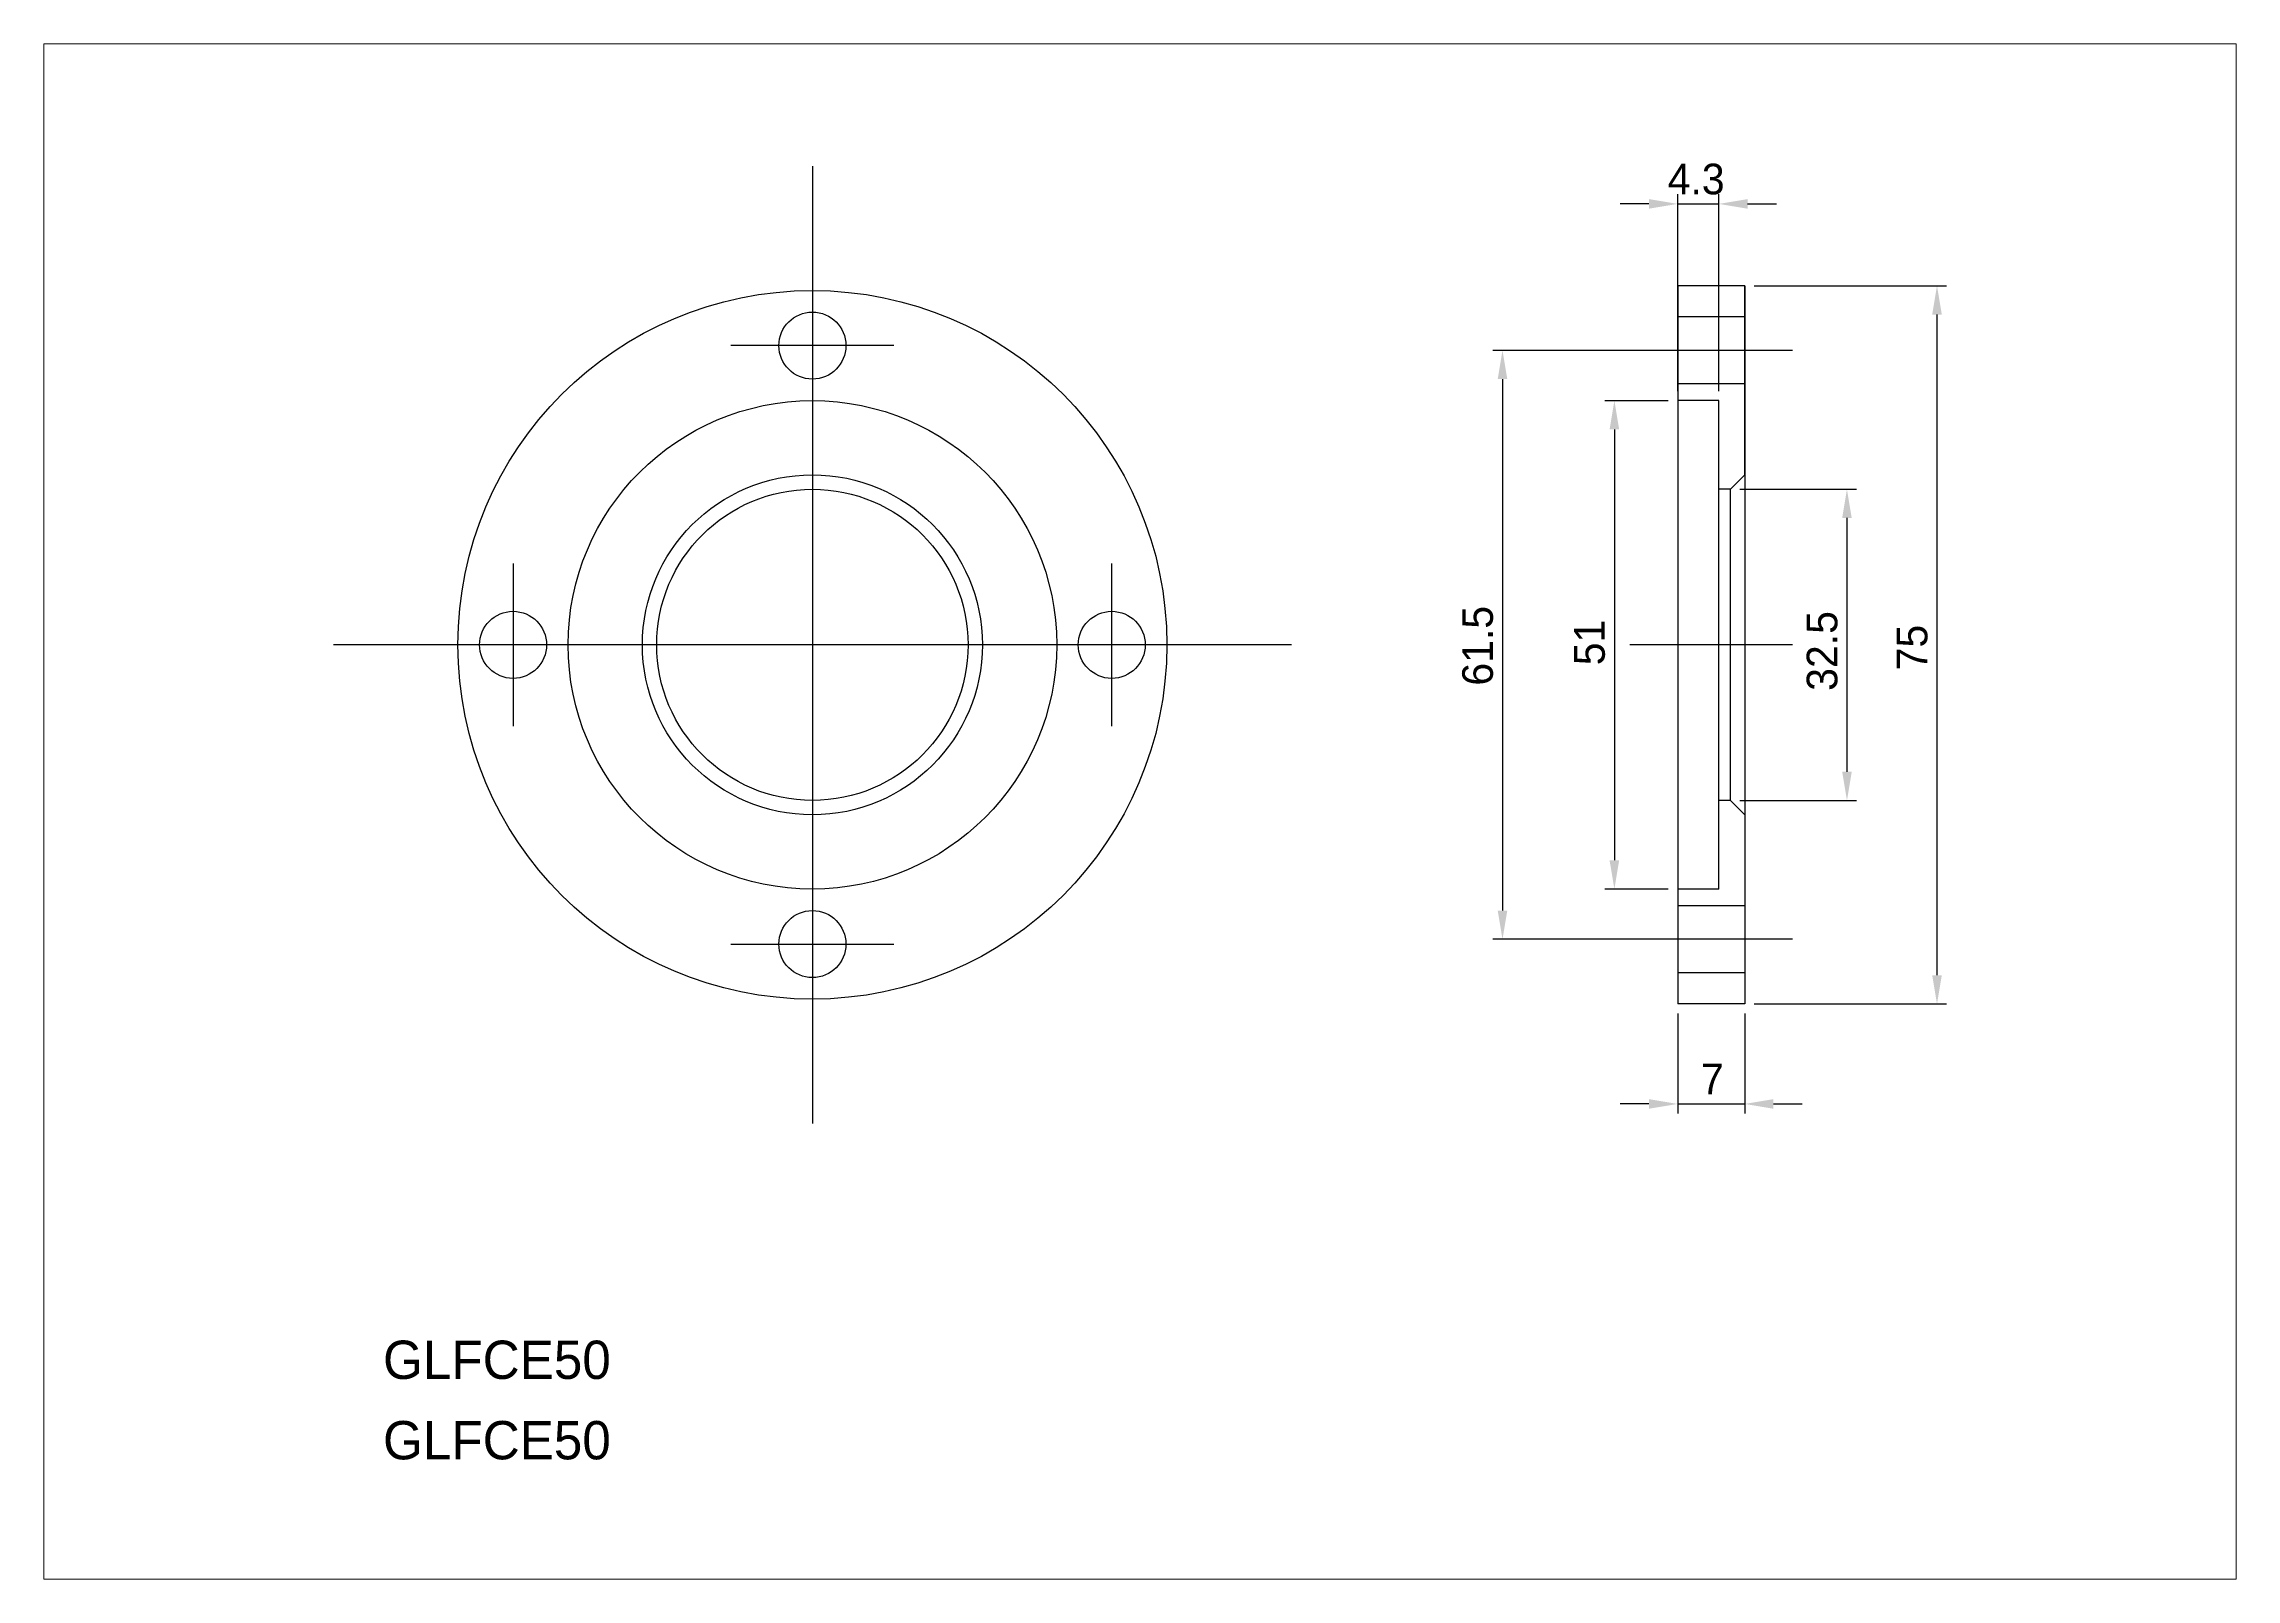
# Paper-space layout 'レイアウト1' of a CAD drawing. Extents: x 1.14 to 10.3, y 0.8 to 7.21.
# The model-space entities are those that its viewports show. They can reach past a viewport. Long polylines and large blocks are cut down to what shows.
import ezdxf

# ---------------------------------------------------------------- set-up
doc = ezdxf.new("R2010")
doc.units = 0
doc.header["$MEASUREMENT"] = 0
doc.linetypes.add('CENTER', pattern=[2, 1.25, -0.25, 0.25, -0.25])
doc.linetypes.add('DASHED', pattern=[0.75, 0.5, -0.25])
doc.layers.get('0').update_dxf_attribs({"linetype": 'CONTINUOUS'})
doc.layers.get('DEFPOINTS').update_dxf_attribs({"linetype": 'CONTINUOUS'})
doc.layers.add('CENTER', color=1, linetype='CONTINUOUS')
doc.layers.add('SIZE', color=7, linetype='CONTINUOUS')
doc.dimstyles.get("Standard").update_dxf_attribs({"dimtxt": 0.18, "dimasz": 0.18, "dimexe": 0.18, "dimexo": 0.0625, "dimgap": 0.09, "dimtad": 0, "dimtih": 1, "dimtoh": 1, "dimdec": 4, "dimzin": 0, "dimdsep": 46, "dimtxsty": 'STANDARD', "dimcen": 0.09, "dimadec": 0, "dimazin": 0, "dimtfac": 1, "dimtdec": 4, "dimtofl": 0, "dimtmove": 2, "dimatfit": 3, "dimfxl": 1, "dimtolj": 1, "dimarcsym": 0})

# ---------------------------------------------------------------- blocks, each defined once
blk = doc.blocks.new('*U3')
at = {"layer": 'SIZE', "color": 0, "linetype": 'Continuous'}
blk.add_text('75', height=3.2, rotation=90, dxfattribs=at).set_placement((150.21, 77.99))
blk = doc.blocks.new('*D2')
at = {"layer": 'DEFPOINTS', "color": 0, "linetype": 'Continuous'}
for p in [(131.14, 118.15), (131.14, 43.15), (151.21, 43.15)]:
    blk.add_point(p, dxfattribs=at)
at = {"layer": 'SIZE', "color": 0, "linetype": 'Continuous'}
for p, q in [((132.14, 118.15), (152.21, 118.15)), ((151.21, 115.15), (151.21, 46.15)), ((132.14, 43.15), (152.21, 43.15))]:
    blk.add_line(p, q, dxfattribs=at)
for points in [[(150.71, 115.15), (151.71, 115.15), (151.21, 118.15)], [(150.71, 46.15), (151.71, 46.15), (151.21, 43.15)]]:
    blk.add_solid(points, dxfattribs=at)
at = {"layer": 'SIZE', "color": 7, "linetype": 'Continuous'}
blk.add_blockref('*U3', (0, 0), dxfattribs=at)
blk = doc.blocks.new('*U5')
at = {"layer": 'SIZE', "color": 0, "linetype": 'Continuous'}
blk.add_text('51', height=3.2, rotation=90, dxfattribs=at).set_placement((116.53, 78.52))
blk = doc.blocks.new('*D4')
at = {"layer": 'DEFPOINTS', "color": 0, "linetype": 'Continuous'}
for p in [(124.14, 106.15), (117.53, 55.15), (124.14, 55.15)]:
    blk.add_point(p, dxfattribs=at)
at = {"layer": 'SIZE', "color": 0, "linetype": 'Continuous'}
for p, q in [((123.14, 106.15), (116.53, 106.15)), ((117.53, 103.15), (117.53, 58.15)), ((123.14, 55.15), (116.53, 55.15))]:
    blk.add_line(p, q, dxfattribs=at)
for points in [[(117.03, 103.15), (118.03, 103.15), (117.53, 106.15)], [(117.03, 58.15), (118.03, 58.15), (117.53, 55.15)]]:
    blk.add_solid(points, dxfattribs=at)
at = {"layer": 'SIZE', "color": 7, "linetype": 'Continuous'}
blk.add_blockref('*U5', (0, 0), dxfattribs=at)
blk = doc.blocks.new('*U7')
at = {"layer": 'SIZE', "color": 0, "linetype": 'Continuous'}
blk.add_text('32.5', height=3.2, rotation=90, dxfattribs=at).set_placement((140.81, 75.85))
blk = doc.blocks.new('*D6')
at = {"layer": 'DEFPOINTS', "color": 0, "linetype": 'Continuous'}
for p in [(129.64, 96.9), (129.64, 64.4), (141.81, 64.4)]:
    blk.add_point(p, dxfattribs=at)
at = {"layer": 'SIZE', "color": 0, "linetype": 'Continuous'}
for p, q in [((130.64, 96.9), (142.81, 96.9)), ((141.81, 93.9), (141.81, 67.4)), ((130.64, 64.4), (142.81, 64.4))]:
    blk.add_line(p, q, dxfattribs=at)
for points in [[(141.31, 93.9), (142.31, 93.9), (141.81, 96.9)], [(141.31, 67.4), (142.31, 67.4), (141.81, 64.4)]]:
    blk.add_solid(points, dxfattribs=at)
at = {"layer": 'SIZE', "color": 7, "linetype": 'Continuous'}
blk.add_blockref('*U7', (0, 0), dxfattribs=at)
blk = doc.blocks.new('*U9')
at = {"layer": 'SIZE', "color": 0, "linetype": 'Continuous'}
blk.add_text('4.3', height=3.2, dxfattribs=at).set_placement((123.09, 127.7))
blk = doc.blocks.new('*D8')
at = {"layer": 'DEFPOINTS', "color": 0, "linetype": 'Continuous'}
for p in [(128.44, 126.7), (124.14, 106.15), (128.44, 106.15)]:
    blk.add_point(p, dxfattribs=at)
at = {"layer": 'SIZE', "color": 0, "linetype": 'Continuous'}
for p, q in [((121.14, 126.7), (118.14, 126.7)), ((124.14, 107.15), (124.14, 127.7)), ((124.14, 126.7), (128.44, 126.7)), ((128.44, 107.15), (128.44, 127.7)), ((131.44, 126.7), (134.44, 126.7))]:
    blk.add_line(p, q, dxfattribs=at)
for points in [[(121.14, 127.2), (121.14, 126.2), (124.14, 126.7)], [(131.44, 127.2), (131.44, 126.2), (128.44, 126.7)]]:
    blk.add_solid(points, dxfattribs=at)
at = {"layer": 'SIZE', "color": 7, "linetype": 'Continuous'}
blk.add_blockref('*U9', (0, 0), dxfattribs=at)
blk = doc.blocks.new('*U11')
at = {"layer": 'SIZE', "color": 0, "linetype": 'Continuous'}
blk.add_text('7', height=3.2, dxfattribs=at).set_placement((126.57, 33.71))
blk = doc.blocks.new('*D10')
at = {"layer": 'DEFPOINTS', "color": 0, "linetype": 'Continuous'}
for p in [(124.14, 43.15), (131.14, 43.15), (131.14, 32.71)]:
    blk.add_point(p, dxfattribs=at)
at = {"layer": 'SIZE', "color": 0, "linetype": 'Continuous'}
for p, q in [((124.14, 42.15), (124.14, 31.71)), ((131.14, 42.15), (131.14, 31.71)), ((121.14, 32.71), (118.14, 32.71)), ((124.14, 32.71), (131.14, 32.71)), ((134.14, 32.71), (137.14, 32.71))]:
    blk.add_line(p, q, dxfattribs=at)
for points in [[(121.14, 33.21), (121.14, 32.21), (124.14, 32.71)], [(134.14, 33.21), (134.14, 32.21), (131.14, 32.71)]]:
    blk.add_solid(points, dxfattribs=at)
at = {"layer": 'SIZE', "color": 7, "linetype": 'Continuous'}
blk.add_blockref('*U11', (0, 0), dxfattribs=at)
blk = doc.blocks.new('*U13')
at = {"layer": 'SIZE', "color": 0, "linetype": 'Continuous'}
blk.add_text('61.5', height=3.2, rotation=90, dxfattribs=at).set_placement((104.85, 76.39))
blk = doc.blocks.new('*D12')
at = {"layer": 'DEFPOINTS', "color": 0, "linetype": 'Continuous'}
for p in [(124.14, 111.4), (105.85, 49.9), (124.14, 49.9)]:
    blk.add_point(p, dxfattribs=at)
at = {"layer": 'SIZE', "color": 0, "linetype": 'Continuous'}
for p, q in [((123.14, 111.4), (104.85, 111.4)), ((105.85, 108.4), (105.85, 52.9)), ((123.14, 49.9), (104.85, 49.9))]:
    blk.add_line(p, q, dxfattribs=at)
for points in [[(105.35, 108.4), (106.35, 108.4), (105.85, 111.4)], [(105.35, 52.9), (106.35, 52.9), (105.85, 49.9)]]:
    blk.add_solid(points, dxfattribs=at)
at = {"layer": 'SIZE', "color": 7, "linetype": 'Continuous'}
blk.add_blockref('*U13', (0, 0), dxfattribs=at)

msp = doc.modelspace()

# ---------------------------------------------------------------- linework, layer by layer
at = {"color": 7, "linetype": 'Continuous'}
for p, q in [((124.14044, 118.15329), (124.14044, 43.15329)), ((131.14044, 118.15329), (124.14044, 118.15329)), ((131.14044, 118.15329), (131.14044, 43.15329)), ((131.14044, 98.40329), (131.14044, 118.15329)), ((131.14044, 43.15329), (124.14044, 43.15329))]:
    msp.add_line(p, q, dxfattribs=at)
at = {"color": 3, "linetype": 'DASHED'}
for p, q in [((131.14044, 114.90329), (124.14044, 114.90329)), ((131.14044, 107.90329), (124.14044, 107.90329)), ((128.44044, 106.15329), (124.14044, 106.15329)), ((128.44044, 55.15329), (128.44044, 106.15329)), ((129.64044, 96.90329), (128.44044, 96.90329)), ((131.14044, 98.40329), (129.64044, 96.90329)), ((129.64044, 64.40329), (129.64044, 96.90329)), ((129.64044, 64.40329), (128.44044, 64.40329)), ((131.14044, 62.90329), (129.64044, 64.40329)), ((128.44044, 55.15329), (124.14044, 55.15329)), ((131.14044, 53.40329), (124.14044, 53.40329)), ((131.14044, 46.40329), (124.14044, 46.40329))]:
    msp.add_line(p, q, dxfattribs=at)
at = {"color": 7, "linetype": 'Continuous'}
for centre, radius in [((33.80858, 80.65329), 37), ((33.80858, 111.90329), 3.5), ((33.80858, 80.65329), 25.5), ((33.80858, 80.65329), 16.25), ((2.55858, 80.65329), 3.5), ((65.05858, 80.65329), 3.5), ((33.80858, 49.40329), 3.5)]:
    msp.add_circle(centre, radius, dxfattribs=at)
at = {"color": 3, "linetype": 'Continuous'}
msp.add_circle((33.80858, 80.65329), 17.75, dxfattribs=at)
at = {"layer": 'CENTER', "color": 1, "linetype": 'CENTER'}
for p, q in [((33.80858, 130.65329), (33.80858, 30.65329)), ((42.30858, 111.90329), (25.30858, 111.90329)), ((136.14044, 111.40329), (119.14044, 111.40329)), ((2.55858, 89.15329), (2.55858, 72.15329)), ((65.05858, 72.15329), (65.05858, 89.15329)), ((83.80858, 80.65329), (-16.19142, 80.65329)), ((136.14044, 80.65329), (119.14044, 80.65329)), ((25.30858, 49.40329), (42.30858, 49.40329)), ((136.14044, 49.90329), (119.14044, 49.90329))]:
    msp.add_line(p, q, dxfattribs=at)

# ---------------------------------------------------------------- texts
at = {"color": 7, "linetype": 'Continuous'}
for p in [(-11.01749, 3.99283), (-11.01749, -4.40597)]:
    msp.add_text('GLFCE50', height=4, dxfattribs=at).set_placement(p)

# ---------------------------------------------------------------- dimensions: what is measured, and where the dimension line sits
at = {"layer": 'SIZE', "linetype": 'Continuous'}
for base, p1, p2, picture, middle in [((128.44044, 126.70207), (124.14044, 106.15329), (128.44044, 106.15329), '*D8', (126.29044, 129.30207)), ((131.14044, 32.71345), (124.14044, 43.15329), (131.14044, 43.15329), '*D10', (127.64044, 35.31345))]:
    dim = msp.add_linear_dim(base=base, p1=p1, p2=p2, dimstyle='STANDARD', dxfattribs=at)
    dim.commit()
    dim.dimension.update_dxf_attribs({"geometry": picture, "text_midpoint": middle})
for base, p1, p2, picture, middle in [((151.20877, 43.15329), (131.14044, 118.15329), (131.14044, 43.15329), '*D2', (148.60877, 80.65329)), ((105.84911, 49.90329), (124.14044, 111.40329), (124.14044, 49.90329), '*D12', (103.24911, 80.65329)), ((117.52971, 55.15329), (124.14044, 106.15329), (124.14044, 55.15329), '*D4', (114.92971, 80.65329)), ((141.81396, 64.40329), (129.64044, 96.90329), (129.64044, 64.40329), '*D6', (139.21396, 80.65329))]:
    dim = msp.add_linear_dim(base=base, p1=p1, p2=p2, angle=90, dimstyle='STANDARD', dxfattribs=at)
    dim.commit()
    dim.dimension.update_dxf_attribs({"geometry": picture, "text_midpoint": middle})

psp = doc.layouts.new('レイアウト1')

# ---------------------------------------------------------------- viewports
at = {"layer": 'SIZE', "color": 7, "linetype": 'Continuous'}
psp.add_viewport(center=(5.7217, 4.0083), size=(9.1547, 6.413333), view_center_point=(68.00868, 63.24805), view_height=160.3333265, dxfattribs=at)

doc.saveas('drawing.dxf')
